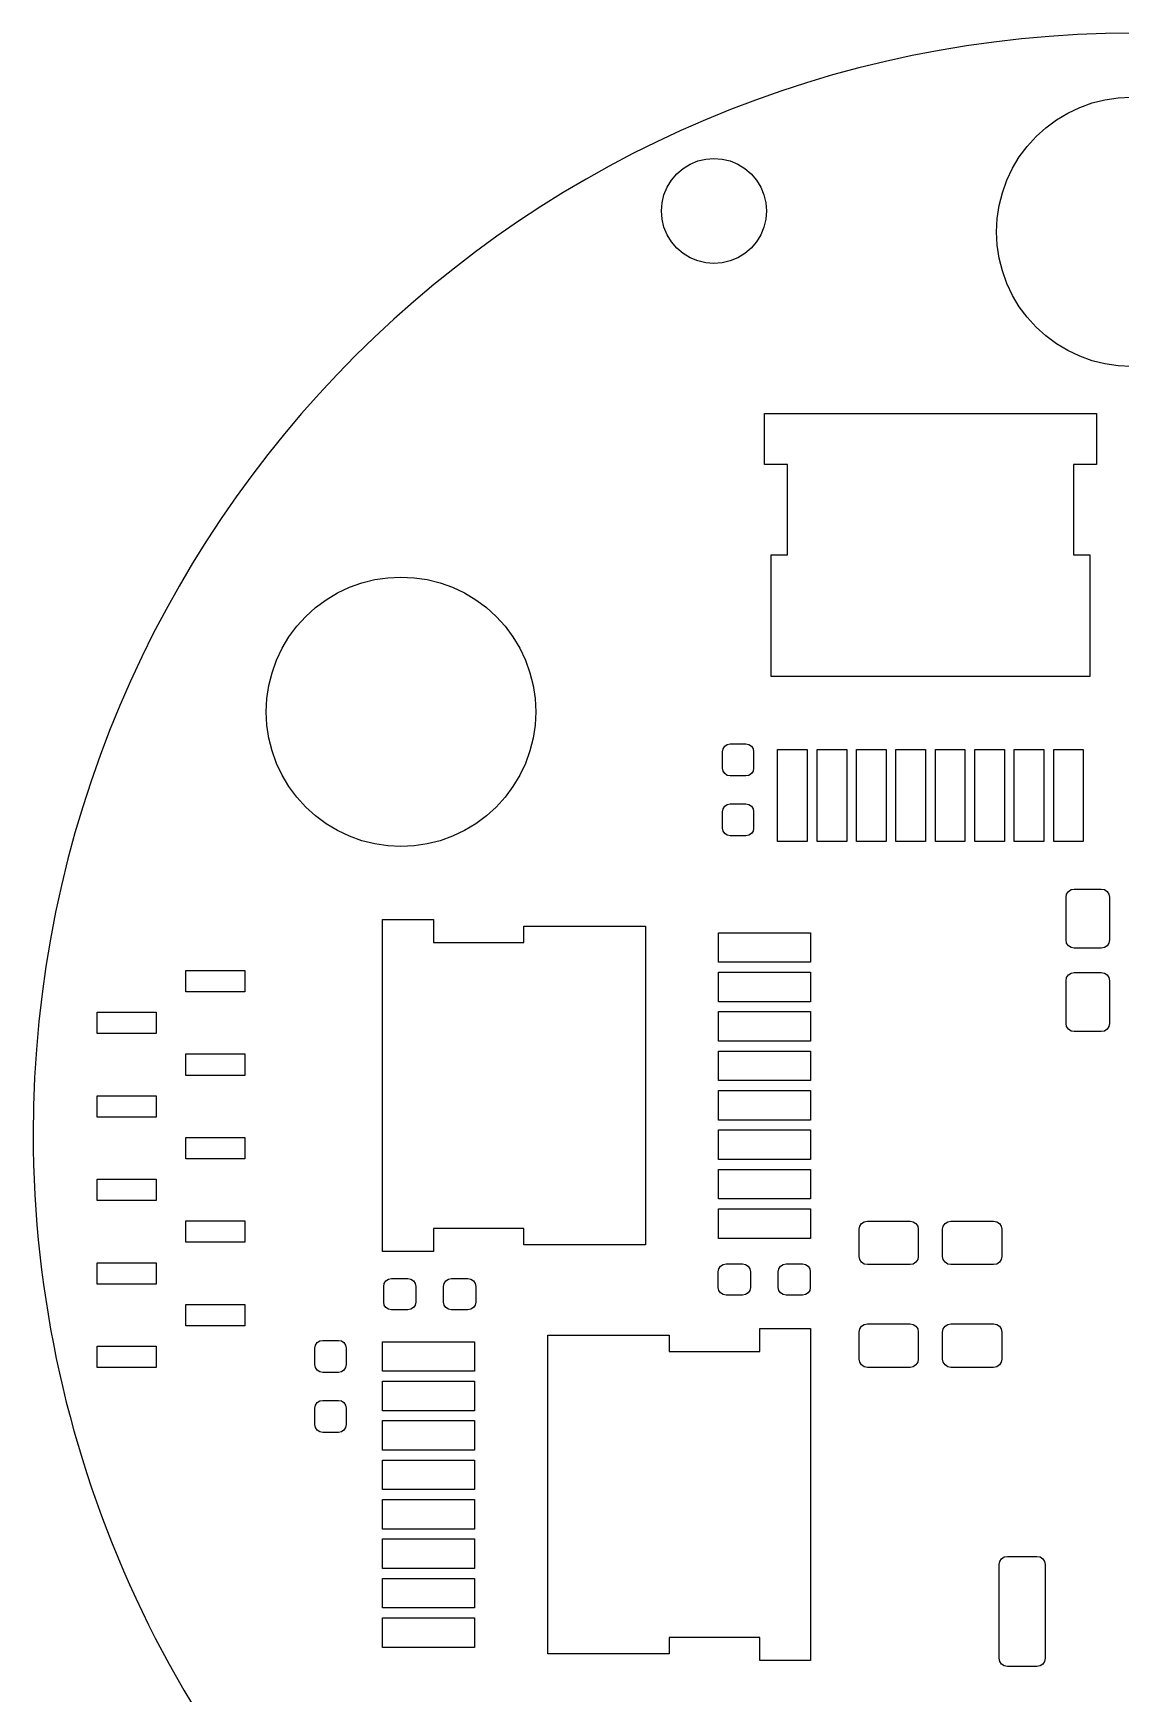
# Model space of a CAD drawing. Extents: x 116 to 183, y -128 to -37.6.
# Drawn here: x 116 to 149, y -88.1 to -37.6 of the extents above; entities that cross this region are included whole.
import ezdxf

# ---------------------------------------------------------------- set-up
doc = ezdxf.new("R2010")
doc.units = 0
doc.layers.add('BLACK', color=7, linetype='CONTINUOUS')

msp = doc.modelspace()

# ---------------------------------------------------------------- linework, layer by layer
at = {"layer": 'BLACK', "linetype": 'CONTINUOUS'}
for p, q in [((147.434513, -40.002373), (147.798238, -39.830344)), ((147.798238, -39.830344), (148.177073, -39.694795)), ((148.177073, -39.694795), (148.56737, -39.59703)), ((148.56737, -39.59703), (148.96537, -39.537993)), ((148.96537, -39.537993), (149.36724, -39.51825)), ((146.766228, -40.448907), (147.089402, -40.209225)), ((147.089402, -40.209225), (147.434513, -40.002373)), ((146.197897, -41.017238), (146.468102, -40.719112)), ((146.468102, -40.719112), (146.766228, -40.448907)), ((136.172813, -41.46156), (136.416945, -41.402949)), ((136.416945, -41.402949), (136.66724, -41.38325)), ((136.66724, -41.38325), (136.917535, -41.402949)), ((136.917535, -41.402949), (137.161667, -41.46156)), ((145.751363, -41.685523), (145.958215, -41.340412)), ((145.958215, -41.340412), (146.197897, -41.017238)), ((135.372813, -42.042794), (135.535869, -41.851879)), ((135.535869, -41.851879), (135.726784, -41.688823)), ((135.726784, -41.688823), (135.940855, -41.55764)), ((135.940855, -41.55764), (136.172813, -41.46156)), ((137.161667, -41.46156), (137.393625, -41.55764)), ((137.393625, -41.55764), (137.607696, -41.688823)), ((137.607696, -41.688823), (137.798611, -41.851879)), ((137.798611, -41.851879), (137.961667, -42.042794)), ((145.579334, -42.049248), (145.751363, -41.685523)), ((135.14555, -42.488823), (135.24163, -42.256865)), ((135.24163, -42.256865), (135.372813, -42.042794)), ((137.961667, -42.042794), (138.09285, -42.256865)), ((138.09285, -42.256865), (138.18893, -42.488823)), ((145.34602, -42.81838), (145.443785, -42.428083)), ((145.443785, -42.428083), (145.579334, -42.049248)), ((135.06724, -42.98325), (135.086939, -42.732955)), ((135.086939, -42.732955), (135.14555, -42.488823)), ((138.18893, -42.488823), (138.247541, -42.732955)), ((138.247541, -42.732955), (138.26724, -42.98325)), ((145.286983, -43.21638), (145.34602, -42.81838)), ((135.086939, -43.233545), (135.06724, -42.98325)), ((135.14555, -43.477677), (135.086939, -43.233545)), ((138.247541, -43.233545), (138.18893, -43.477677)), ((138.26724, -42.98325), (138.247541, -43.233545)), ((145.26724, -43.61825), (145.286983, -43.21638)), ((135.24163, -43.709635), (135.14555, -43.477677)), ((135.372813, -43.923706), (135.24163, -43.709635)), ((135.535869, -44.114621), (135.372813, -43.923706)), ((137.961667, -43.923706), (137.798611, -44.114621)), ((138.09285, -43.709635), (137.961667, -43.923706)), ((138.18893, -43.477677), (138.09285, -43.709635)), ((145.286983, -44.02012), (145.26724, -43.61825)), ((135.726784, -44.277677), (135.535869, -44.114621)), ((135.940855, -44.40886), (135.726784, -44.277677)), ((136.172813, -44.50494), (135.940855, -44.40886)), ((137.393625, -44.40886), (137.161667, -44.50494)), ((137.607696, -44.277677), (137.393625, -44.40886)), ((137.798611, -44.114621), (137.607696, -44.277677)), ((145.34602, -44.41812), (145.286983, -44.02012)), ((145.443785, -44.808417), (145.34602, -44.41812)), ((136.416945, -44.563551), (136.172813, -44.50494)), ((136.66724, -44.58325), (136.416945, -44.563551)), ((136.917535, -44.563551), (136.66724, -44.58325)), ((137.161667, -44.50494), (136.917535, -44.563551)), ((145.579334, -45.187252), (145.443785, -44.808417)), ((145.751363, -45.550977), (145.579334, -45.187252)), ((145.958215, -45.896088), (145.751363, -45.550977)), ((146.197897, -46.219262), (145.958215, -45.896088)), ((146.468102, -46.517388), (146.197897, -46.219262)), ((146.766228, -46.787593), (146.468102, -46.517388)), ((147.089402, -47.027275), (146.766228, -46.787593)), ((147.434513, -47.234127), (147.089402, -47.027275)), ((147.798238, -47.406156), (147.434513, -47.234127)), ((148.177073, -47.541705), (147.798238, -47.406156)), ((148.56737, -47.63947), (148.177073, -47.541705)), ((148.96537, -47.698507), (148.56737, -47.63947)), ((149.36724, -47.71825), (148.96537, -47.698507)), ((138.206, -50.695), (138.206, -49.145)), ((138.206, -49.145), (148.306, -49.145)), ((148.306, -49.145), (148.306, -50.695)), ((138.906, -50.695), (138.206, -50.695)), ((138.906, -53.445), (138.906, -50.695)), ((148.306, -50.695), (147.606, -50.695)), ((147.606, -50.695), (147.606, -53.445)), ((138.406, -57.145), (138.406, -53.445)), ((138.406, -53.445), (138.906, -53.445)), ((147.606, -53.445), (148.106, -53.445)), ((148.106, -53.445), (148.106, -57.145)), ((125.209513, -54.607373), (125.573238, -54.435344)), ((125.573238, -54.435344), (125.952073, -54.299795)), ((125.952073, -54.299795), (126.34237, -54.20203)), ((126.34237, -54.20203), (126.74037, -54.142993)), ((126.74037, -54.142993), (127.14224, -54.12325)), ((127.14224, -54.12325), (127.54411, -54.142993)), ((127.54411, -54.142993), (127.94211, -54.20203)), ((127.94211, -54.20203), (128.332407, -54.299795)), ((128.332407, -54.299795), (128.711242, -54.435344)), ((128.711242, -54.435344), (129.074967, -54.607373)), ((124.243102, -55.324112), (124.541228, -55.053907)), ((124.541228, -55.053907), (124.864402, -54.814225)), ((124.864402, -54.814225), (125.209513, -54.607373)), ((129.074967, -54.607373), (129.420078, -54.814225)), ((129.420078, -54.814225), (129.743252, -55.053907)), ((129.743252, -55.053907), (130.041378, -55.324112)), ((123.972897, -55.622238), (124.243102, -55.324112)), ((130.041378, -55.324112), (130.311583, -55.622238)), ((123.526363, -56.290523), (123.733215, -55.945412)), ((123.733215, -55.945412), (123.972897, -55.622238)), ((130.311583, -55.622238), (130.551265, -55.945412)), ((130.551265, -55.945412), (130.758117, -56.290523)), ((123.354334, -56.654248), (123.526363, -56.290523)), ((130.758117, -56.290523), (130.930146, -56.654248)), ((123.12102, -57.42338), (123.218785, -57.033083)), ((123.218785, -57.033083), (123.354334, -56.654248)), ((130.930146, -56.654248), (131.065695, -57.033083)), ((131.065695, -57.033083), (131.16346, -57.42338)), ((123.061983, -57.82138), (123.12102, -57.42338)), ((131.16346, -57.42338), (131.222497, -57.82138)), ((148.106, -57.145), (138.406, -57.145)), ((123.04224, -58.22325), (123.061983, -57.82138)), ((131.222497, -57.82138), (131.24224, -58.22325)), ((123.061983, -58.62512), (123.04224, -58.22325)), ((131.24224, -58.22325), (131.222497, -58.62512)), ((123.12102, -59.02312), (123.061983, -58.62512)), ((123.218785, -59.413417), (123.12102, -59.02312)), ((131.16346, -59.02312), (131.065695, -59.413417)), ((131.222497, -58.62512), (131.16346, -59.02312)), ((123.354334, -59.792252), (123.218785, -59.413417)), ((131.065695, -59.413417), (130.930146, -59.792252)), ((136.925, -59.4375), (136.943079, -59.346613)), ((136.925, -59.9375), (136.925, -59.4375)), ((136.943079, -59.346613), (136.994562, -59.269562)), ((136.994562, -59.269562), (137.071613, -59.218079)), ((137.071613, -59.218079), (137.1625, -59.2)), ((137.1625, -59.2), (137.6375, -59.2)), ((137.6375, -59.2), (137.728387, -59.218079)), ((137.728387, -59.218079), (137.805438, -59.269562)), ((137.805438, -59.269562), (137.856921, -59.346613)), ((137.856921, -59.346613), (137.875, -59.4375)), ((137.875, -59.4375), (137.875, -59.9375)), ((138.606, -62.17), (138.606, -59.37)), ((138.606, -59.37), (139.506, -59.37)), ((139.506, -59.37), (139.506, -62.17)), ((139.806, -62.17), (139.806, -59.37)), ((139.806, -59.37), (140.706, -59.37)), ((140.706, -59.37), (140.706, -62.17)), ((141.006, -62.17), (141.006, -59.37)), ((141.006, -59.37), (141.906, -59.37)), ((141.906, -59.37), (141.906, -62.17)), ((142.206, -62.17), (142.206, -59.37)), ((142.206, -59.37), (143.106, -59.37)), ((143.106, -59.37), (143.106, -62.17)), ((143.406, -62.17), (143.406, -59.37)), ((143.406, -59.37), (144.306, -59.37)), ((144.306, -59.37), (144.306, -62.17)), ((144.606, -62.17), (144.606, -59.37)), ((144.606, -59.37), (145.506, -59.37)), ((145.506, -59.37), (145.506, -62.17)), ((145.806, -62.17), (145.806, -59.37)), ((145.806, -59.37), (146.706, -59.37)), ((146.706, -59.37), (146.706, -62.17)), ((147.006, -62.17), (147.006, -59.37)), ((147.006, -59.37), (147.906, -59.37)), ((147.906, -59.37), (147.906, -62.17)), ((123.526363, -60.155977), (123.354334, -59.792252)), ((130.930146, -59.792252), (130.758117, -60.155977)), ((136.943079, -60.028387), (136.925, -59.9375)), ((136.994562, -60.105438), (136.943079, -60.028387)), ((137.071613, -60.156921), (136.994562, -60.105438)), ((137.805438, -60.105438), (137.728387, -60.156921)), ((137.856921, -60.028387), (137.805438, -60.105438)), ((137.875, -59.9375), (137.856921, -60.028387)), ((123.733215, -60.501088), (123.526363, -60.155977)), ((123.972897, -60.824262), (123.733215, -60.501088)), ((130.551265, -60.501088), (130.311583, -60.824262)), ((130.758117, -60.155977), (130.551265, -60.501088)), ((137.1625, -60.175), (137.071613, -60.156921)), ((137.6375, -60.175), (137.1625, -60.175)), ((137.728387, -60.156921), (137.6375, -60.175)), ((124.243102, -61.122388), (123.972897, -60.824262)), ((124.541228, -61.392593), (124.243102, -61.122388)), ((130.041378, -61.122388), (129.743252, -61.392593)), ((130.311583, -60.824262), (130.041378, -61.122388)), ((136.943079, -61.171613), (136.994562, -61.094562)), ((136.994562, -61.094562), (137.071613, -61.043079)), ((137.071613, -61.043079), (137.1625, -61.025)), ((137.1625, -61.025), (137.6375, -61.025)), ((137.6375, -61.025), (137.728387, -61.043079)), ((137.728387, -61.043079), (137.805438, -61.094562)), ((137.805438, -61.094562), (137.856921, -61.171613)), ((124.864402, -61.632275), (124.541228, -61.392593)), ((125.209513, -61.839127), (124.864402, -61.632275)), ((129.420078, -61.632275), (129.074967, -61.839127)), ((129.743252, -61.392593), (129.420078, -61.632275)), ((136.925, -61.2625), (136.943079, -61.171613)), ((136.925, -61.7625), (136.925, -61.2625)), ((137.856921, -61.171613), (137.875, -61.2625)), ((137.875, -61.2625), (137.875, -61.7625)), ((125.573238, -62.011156), (125.209513, -61.839127)), ((125.952073, -62.146705), (125.573238, -62.011156)), ((126.34237, -62.24447), (125.952073, -62.146705)), ((128.332407, -62.146705), (127.94211, -62.24447)), ((128.711242, -62.011156), (128.332407, -62.146705)), ((129.074967, -61.839127), (128.711242, -62.011156)), ((136.943079, -61.853387), (136.925, -61.7625)), ((136.994562, -61.930438), (136.943079, -61.853387)), ((137.071613, -61.981921), (136.994562, -61.930438)), ((137.1625, -62), (137.071613, -61.981921)), ((137.6375, -62), (137.1625, -62)), ((137.728387, -61.981921), (137.6375, -62)), ((137.805438, -61.930438), (137.728387, -61.981921)), ((137.856921, -61.853387), (137.805438, -61.930438)), ((137.875, -61.7625), (137.856921, -61.853387)), ((126.74037, -62.303507), (126.34237, -62.24447)), ((127.14224, -62.32325), (126.74037, -62.303507)), ((127.54411, -62.303507), (127.14224, -62.32325)), ((127.94211, -62.24447), (127.54411, -62.303507)), ((139.506, -62.17), (138.606, -62.17)), ((140.706, -62.17), (139.806, -62.17)), ((141.906, -62.17), (141.006, -62.17)), ((143.106, -62.17), (142.206, -62.17)), ((144.306, -62.17), (143.406, -62.17)), ((145.506, -62.17), (144.606, -62.17)), ((146.706, -62.17), (145.806, -62.17)), ((147.906, -62.17), (147.006, -62.17)), ((147.454223, -63.689223), (147.535329, -63.63503)), ((147.535329, -63.63503), (147.631, -63.616)), ((147.631, -63.616), (148.456, -63.616)), ((148.456, -63.616), (148.551671, -63.63503)), ((148.551671, -63.63503), (148.632777, -63.689223)), ((147.381, -63.866), (147.40003, -63.770329)), ((147.381, -65.166), (147.381, -63.866)), ((147.40003, -63.770329), (147.454223, -63.689223)), ((148.632777, -63.689223), (148.68697, -63.770329)), ((148.68697, -63.770329), (148.706, -63.866)), ((148.706, -63.866), (148.706, -65.166)), ((126.5835, -74.646), (126.5835, -64.546)), ((126.5835, -64.546), (128.1335, -64.546)), ((128.1335, -64.546), (128.1335, -65.246)), ((130.8835, -65.246), (130.8835, -64.746)), ((130.8835, -64.746), (134.5835, -64.746)), ((134.5835, -64.746), (134.5835, -74.446)), ((136.8085, -65.846), (136.8085, -64.946)), ((136.8085, -64.946), (139.6085, -64.946)), ((139.6085, -64.946), (139.6085, -65.846)), ((147.40003, -65.261671), (147.381, -65.166)), ((148.706, -65.166), (148.68697, -65.261671)), ((128.1335, -65.246), (130.8835, -65.246)), ((147.454223, -65.342777), (147.40003, -65.261671)), ((147.535329, -65.39697), (147.454223, -65.342777)), ((147.631, -65.416), (147.535329, -65.39697)), ((148.456, -65.416), (147.631, -65.416)), ((148.551671, -65.39697), (148.456, -65.416)), ((148.632777, -65.342777), (148.551671, -65.39697)), ((148.68697, -65.261671), (148.632777, -65.342777)), ((120.592, -66.746), (120.592, -66.096)), ((120.592, -66.096), (122.392, -66.096)), ((122.392, -66.096), (122.392, -66.746)), ((139.6085, -65.846), (136.8085, -65.846)), ((136.8085, -67.046), (136.8085, -66.146)), ((136.8085, -66.146), (139.6085, -66.146)), ((139.6085, -66.146), (139.6085, -67.046)), ((147.454223, -66.229223), (147.535329, -66.17503)), ((147.535329, -66.17503), (147.631, -66.156)), ((147.631, -66.156), (148.456, -66.156)), ((148.456, -66.156), (148.551671, -66.17503)), ((148.551671, -66.17503), (148.632777, -66.229223)), ((147.381, -66.406), (147.40003, -66.310329)), ((147.381, -67.706), (147.381, -66.406)), ((147.40003, -66.310329), (147.454223, -66.229223)), ((148.632777, -66.229223), (148.68697, -66.310329)), ((148.68697, -66.310329), (148.706, -66.406)), ((148.706, -66.406), (148.706, -67.706)), ((122.392, -66.746), (120.592, -66.746)), ((139.6085, -67.046), (136.8085, -67.046)), ((117.892, -68.016), (117.892, -67.366)), ((117.892, -67.366), (119.692, -67.366)), ((119.692, -67.366), (119.692, -68.016)), ((136.8085, -68.246), (136.8085, -67.346)), ((136.8085, -67.346), (139.6085, -67.346)), ((139.6085, -67.346), (139.6085, -68.246)), ((147.40003, -67.801671), (147.381, -67.706)), ((148.706, -67.706), (148.68697, -67.801671)), ((119.692, -68.016), (117.892, -68.016)), ((147.454223, -67.882777), (147.40003, -67.801671)), ((147.535329, -67.93697), (147.454223, -67.882777)), ((147.631, -67.956), (147.535329, -67.93697)), ((148.456, -67.956), (147.631, -67.956)), ((148.551671, -67.93697), (148.456, -67.956)), ((148.632777, -67.882777), (148.551671, -67.93697)), ((148.68697, -67.801671), (148.632777, -67.882777)), ((120.592, -69.286), (120.592, -68.636)), ((120.592, -68.636), (122.392, -68.636)), ((122.392, -68.636), (122.392, -69.286)), ((139.6085, -68.246), (136.8085, -68.246)), ((136.8085, -69.446), (136.8085, -68.546)), ((136.8085, -68.546), (139.6085, -68.546)), ((139.6085, -68.546), (139.6085, -69.446)), ((122.392, -69.286), (120.592, -69.286)), ((139.6085, -69.446), (136.8085, -69.446)), ((117.892, -70.556), (117.892, -69.906)), ((117.892, -69.906), (119.692, -69.906)), ((119.692, -69.906), (119.692, -70.556)), ((136.8085, -70.646), (136.8085, -69.746)), ((136.8085, -69.746), (139.6085, -69.746)), ((139.6085, -69.746), (139.6085, -70.646)), ((119.692, -70.556), (117.892, -70.556)), ((139.6085, -70.646), (136.8085, -70.646)), ((120.592, -71.826), (120.592, -71.176)), ((120.592, -71.176), (122.392, -71.176)), ((122.392, -71.176), (122.392, -71.826)), ((136.8085, -71.846), (136.8085, -70.946)), ((136.8085, -70.946), (139.6085, -70.946)), ((139.6085, -70.946), (139.6085, -71.846)), ((122.392, -71.826), (120.592, -71.826)), ((139.6085, -71.846), (136.8085, -71.846)), ((136.8085, -73.046), (136.8085, -72.146)), ((136.8085, -72.146), (139.6085, -72.146)), ((139.6085, -72.146), (139.6085, -73.046)), ((117.892, -73.096), (117.892, -72.446)), ((117.892, -72.446), (119.692, -72.446)), ((119.692, -72.446), (119.692, -73.096)), ((119.692, -73.096), (117.892, -73.096)), ((139.6085, -73.046), (136.8085, -73.046)), ((120.592, -74.366), (120.592, -73.716)), ((120.592, -73.716), (122.392, -73.716)), ((122.392, -73.716), (122.392, -74.366)), ((136.8085, -74.246), (136.8085, -73.346)), ((136.8085, -73.346), (139.6085, -73.346)), ((139.6085, -73.346), (139.6085, -74.246)), ((141.159223, -73.794223), (141.240329, -73.74003)), ((141.240329, -73.74003), (141.336, -73.721)), ((141.336, -73.721), (142.636, -73.721)), ((142.636, -73.721), (142.731671, -73.74003)), ((142.731671, -73.74003), (142.812777, -73.794223)), ((143.699223, -73.794223), (143.780329, -73.74003)), ((143.780329, -73.74003), (143.876, -73.721)), ((143.876, -73.721), (145.176, -73.721)), ((145.176, -73.721), (145.271671, -73.74003)), ((145.271671, -73.74003), (145.352777, -73.794223)), ((130.8835, -73.946), (128.1335, -73.946)), ((128.1335, -73.946), (128.1335, -74.646)), ((130.8835, -74.446), (130.8835, -73.946)), ((139.6085, -74.246), (136.8085, -74.246)), ((141.086, -73.971), (141.10503, -73.875329)), ((141.086, -74.796), (141.086, -73.971)), ((141.10503, -73.875329), (141.159223, -73.794223)), ((142.812777, -73.794223), (142.86697, -73.875329)), ((142.86697, -73.875329), (142.886, -73.971)), ((142.886, -73.971), (142.886, -74.796)), ((143.626, -73.971), (143.64503, -73.875329)), ((143.626, -74.796), (143.626, -73.971)), ((143.64503, -73.875329), (143.699223, -73.794223)), ((145.352777, -73.794223), (145.40697, -73.875329)), ((145.40697, -73.875329), (145.426, -73.971)), ((145.426, -73.971), (145.426, -74.796)), ((122.392, -74.366), (120.592, -74.366)), ((128.1335, -74.646), (126.5835, -74.646)), ((134.5835, -74.446), (130.8835, -74.446)), ((117.892, -75.636), (117.892, -74.986)), ((117.892, -74.986), (119.692, -74.986)), ((119.692, -74.986), (119.692, -75.636)), ((136.8, -75.2625), (136.818079, -75.171613)), ((136.8, -75.7375), (136.8, -75.2625)), ((136.818079, -75.171613), (136.869562, -75.094562)), ((136.869562, -75.094562), (136.946613, -75.043079)), ((136.946613, -75.043079), (137.0375, -75.025)), ((137.0375, -75.025), (137.5375, -75.025)), ((137.5375, -75.025), (137.628387, -75.043079)), ((137.628387, -75.043079), (137.705438, -75.094562)), ((137.705438, -75.094562), (137.756921, -75.171613)), ((137.756921, -75.171613), (137.775, -75.2625)), ((137.775, -75.2625), (137.775, -75.7375)), ((138.625, -75.2625), (138.643079, -75.171613)), ((138.625, -75.7375), (138.625, -75.2625)), ((138.643079, -75.171613), (138.694562, -75.094562)), ((138.694562, -75.094562), (138.771613, -75.043079)), ((138.771613, -75.043079), (138.8625, -75.025)), ((138.8625, -75.025), (139.3625, -75.025)), ((139.3625, -75.025), (139.453387, -75.043079)), ((139.453387, -75.043079), (139.530438, -75.094562)), ((139.530438, -75.094562), (139.581921, -75.171613)), ((139.581921, -75.171613), (139.6, -75.2625)), ((139.6, -75.2625), (139.6, -75.7375)), ((141.10503, -74.891671), (141.086, -74.796)), ((141.159223, -74.972777), (141.10503, -74.891671)), ((141.240329, -75.02697), (141.159223, -74.972777)), ((141.336, -75.046), (141.240329, -75.02697)), ((142.636, -75.046), (141.336, -75.046)), ((142.731671, -75.02697), (142.636, -75.046)), ((142.812777, -74.972777), (142.731671, -75.02697)), ((142.86697, -74.891671), (142.812777, -74.972777)), ((142.886, -74.796), (142.86697, -74.891671)), ((143.64503, -74.891671), (143.626, -74.796)), ((143.699223, -74.972777), (143.64503, -74.891671)), ((143.780329, -75.02697), (143.699223, -74.972777)), ((143.876, -75.046), (143.780329, -75.02697)), ((145.176, -75.046), (143.876, -75.046)), ((145.271671, -75.02697), (145.176, -75.046)), ((145.352777, -74.972777), (145.271671, -75.02697)), ((145.40697, -74.891671), (145.352777, -74.972777)), ((145.426, -74.796), (145.40697, -74.891671)), ((119.692, -75.636), (117.892, -75.636)), ((126.616, -75.7085), (126.634079, -75.617613)), ((126.616, -76.1835), (126.616, -75.7085)), ((126.634079, -75.617613), (126.685562, -75.540562)), ((126.685562, -75.540562), (126.762613, -75.489079)), ((126.762613, -75.489079), (126.8535, -75.471)), ((126.8535, -75.471), (127.3535, -75.471)), ((127.3535, -75.471), (127.444387, -75.489079)), ((127.444387, -75.489079), (127.521438, -75.540562)), ((127.521438, -75.540562), (127.572921, -75.617613)), ((127.572921, -75.617613), (127.591, -75.7085)), ((127.591, -75.7085), (127.591, -76.1835)), ((128.441, -75.7085), (128.459079, -75.617613)), ((128.441, -76.1835), (128.441, -75.7085)), ((128.459079, -75.617613), (128.510562, -75.540562)), ((128.510562, -75.540562), (128.587613, -75.489079)), ((128.587613, -75.489079), (128.6785, -75.471)), ((128.6785, -75.471), (129.1785, -75.471)), ((129.1785, -75.471), (129.269387, -75.489079)), ((129.269387, -75.489079), (129.346438, -75.540562)), ((129.346438, -75.540562), (129.397921, -75.617613)), ((129.397921, -75.617613), (129.416, -75.7085)), ((129.416, -75.7085), (129.416, -76.1835)), ((136.818079, -75.828387), (136.8, -75.7375)), ((137.775, -75.7375), (137.756921, -75.828387)), ((138.643079, -75.828387), (138.625, -75.7375)), ((139.6, -75.7375), (139.581921, -75.828387)), ((120.592, -76.906), (120.592, -76.256)), ((120.592, -76.256), (122.392, -76.256)), ((122.392, -76.256), (122.392, -76.906)), ((126.634079, -76.274387), (126.616, -76.1835)), ((126.685562, -76.351438), (126.634079, -76.274387)), ((127.572921, -76.274387), (127.521438, -76.351438)), ((127.591, -76.1835), (127.572921, -76.274387)), ((128.459079, -76.274387), (128.441, -76.1835)), ((128.510562, -76.351438), (128.459079, -76.274387)), ((129.397921, -76.274387), (129.346438, -76.351438)), ((129.416, -76.1835), (129.397921, -76.274387)), ((136.869562, -75.905438), (136.818079, -75.828387)), ((136.946613, -75.956921), (136.869562, -75.905438)), ((137.0375, -75.975), (136.946613, -75.956921)), ((137.5375, -75.975), (137.0375, -75.975)), ((137.628387, -75.956921), (137.5375, -75.975)), ((137.705438, -75.905438), (137.628387, -75.956921)), ((137.756921, -75.828387), (137.705438, -75.905438)), ((138.694562, -75.905438), (138.643079, -75.828387)), ((138.771613, -75.956921), (138.694562, -75.905438)), ((138.8625, -75.975), (138.771613, -75.956921)), ((139.3625, -75.975), (138.8625, -75.975)), ((139.453387, -75.956921), (139.3625, -75.975)), ((139.530438, -75.905438), (139.453387, -75.956921)), ((139.581921, -75.828387), (139.530438, -75.905438)), ((126.762613, -76.402921), (126.685562, -76.351438)), ((126.8535, -76.421), (126.762613, -76.402921)), ((127.3535, -76.421), (126.8535, -76.421)), ((127.444387, -76.402921), (127.3535, -76.421)), ((127.521438, -76.351438), (127.444387, -76.402921)), ((128.587613, -76.402921), (128.510562, -76.351438)), ((128.6785, -76.421), (128.587613, -76.402921)), ((129.1785, -76.421), (128.6785, -76.421)), ((129.269387, -76.402921), (129.1785, -76.421)), ((129.346438, -76.351438), (129.269387, -76.402921)), ((122.392, -76.906), (120.592, -76.906)), ((131.6085, -86.892), (131.6085, -77.192)), ((131.6085, -77.192), (135.3085, -77.192)), ((135.3085, -77.192), (135.3085, -77.692)), ((138.0585, -77.692), (138.0585, -76.992)), ((138.0585, -76.992), (139.6085, -76.992)), ((139.6085, -76.992), (139.6085, -87.092)), ((141.086, -77.096), (141.10503, -77.000329)), ((141.086, -77.921), (141.086, -77.096)), ((141.10503, -77.000329), (141.159223, -76.919223)), ((141.159223, -76.919223), (141.240329, -76.86503)), ((141.240329, -76.86503), (141.336, -76.846)), ((141.336, -76.846), (142.636, -76.846)), ((142.636, -76.846), (142.731671, -76.86503)), ((142.731671, -76.86503), (142.812777, -76.919223)), ((142.812777, -76.919223), (142.86697, -77.000329)), ((142.86697, -77.000329), (142.886, -77.096)), ((142.886, -77.096), (142.886, -77.921)), ((143.626, -77.096), (143.64503, -77.000329)), ((143.626, -77.921), (143.626, -77.096)), ((143.64503, -77.000329), (143.699223, -76.919223)), ((143.699223, -76.919223), (143.780329, -76.86503)), ((143.780329, -76.86503), (143.876, -76.846)), ((143.876, -76.846), (145.176, -76.846)), ((145.176, -76.846), (145.271671, -76.86503)), ((145.271671, -76.86503), (145.352777, -76.919223)), ((145.352777, -76.919223), (145.40697, -77.000329)), ((145.40697, -77.000329), (145.426, -77.096)), ((145.426, -77.096), (145.426, -77.921)), ((117.892, -78.176), (117.892, -77.526)), ((117.892, -77.526), (119.692, -77.526)), ((119.692, -77.526), (119.692, -78.176)), ((124.525, -77.5875), (124.543079, -77.496613)), ((124.525, -78.0875), (124.525, -77.5875)), ((124.543079, -77.496613), (124.594562, -77.419562)), ((124.594562, -77.419562), (124.671613, -77.368079)), ((124.671613, -77.368079), (124.7625, -77.35)), ((124.7625, -77.35), (125.2375, -77.35)), ((125.2375, -77.35), (125.328387, -77.368079)), ((125.328387, -77.368079), (125.405438, -77.419562)), ((125.405438, -77.419562), (125.456921, -77.496613)), ((125.456921, -77.496613), (125.475, -77.5875)), ((125.475, -77.5875), (125.475, -78.0875)), ((126.5835, -78.292), (126.5835, -77.392)), ((126.5835, -77.392), (129.3835, -77.392)), ((129.3835, -77.392), (129.3835, -78.292)), ((135.3085, -77.692), (138.0585, -77.692)), ((119.692, -78.176), (117.892, -78.176)), ((124.543079, -78.178387), (124.525, -78.0875)), ((124.594562, -78.255438), (124.543079, -78.178387)), ((124.671613, -78.306921), (124.594562, -78.255438)), ((124.7625, -78.325), (124.671613, -78.306921)), ((125.328387, -78.306921), (125.2375, -78.325)), ((125.405438, -78.255438), (125.328387, -78.306921)), ((125.456921, -78.178387), (125.405438, -78.255438)), ((125.475, -78.0875), (125.456921, -78.178387)), ((129.3835, -78.292), (126.5835, -78.292)), ((141.10503, -78.016671), (141.086, -77.921)), ((141.159223, -78.097777), (141.10503, -78.016671)), ((141.240329, -78.15197), (141.159223, -78.097777)), ((141.336, -78.171), (141.240329, -78.15197)), ((142.636, -78.171), (141.336, -78.171)), ((142.731671, -78.15197), (142.636, -78.171)), ((142.812777, -78.097777), (142.731671, -78.15197)), ((142.86697, -78.016671), (142.812777, -78.097777)), ((142.886, -77.921), (142.86697, -78.016671)), ((143.64503, -78.016671), (143.626, -77.921)), ((143.699223, -78.097777), (143.64503, -78.016671)), ((143.780329, -78.15197), (143.699223, -78.097777)), ((143.876, -78.171), (143.780329, -78.15197)), ((145.176, -78.171), (143.876, -78.171)), ((145.271671, -78.15197), (145.176, -78.171)), ((145.352777, -78.097777), (145.271671, -78.15197)), ((145.40697, -78.016671), (145.352777, -78.097777)), ((145.426, -77.921), (145.40697, -78.016671)), ((125.2375, -78.325), (124.7625, -78.325)), ((126.5835, -79.492), (126.5835, -78.592)), ((126.5835, -78.592), (129.3835, -78.592)), ((129.3835, -78.592), (129.3835, -79.492)), ((124.525, -79.4125), (124.543079, -79.321613)), ((124.543079, -79.321613), (124.594562, -79.244562)), ((124.594562, -79.244562), (124.671613, -79.193079)), ((124.671613, -79.193079), (124.7625, -79.175)), ((124.7625, -79.175), (125.2375, -79.175)), ((125.2375, -79.175), (125.328387, -79.193079)), ((125.328387, -79.193079), (125.405438, -79.244562)), ((125.405438, -79.244562), (125.456921, -79.321613)), ((125.456921, -79.321613), (125.475, -79.4125)), ((124.525, -79.9125), (124.525, -79.4125)), ((125.475, -79.4125), (125.475, -79.9125)), ((129.3835, -79.492), (126.5835, -79.492)), ((126.5835, -80.692), (126.5835, -79.792)), ((126.5835, -79.792), (129.3835, -79.792)), ((129.3835, -79.792), (129.3835, -80.692)), ((124.543079, -80.003387), (124.525, -79.9125)), ((124.594562, -80.080438), (124.543079, -80.003387)), ((124.671613, -80.131921), (124.594562, -80.080438)), ((124.7625, -80.15), (124.671613, -80.131921)), ((125.2375, -80.15), (124.7625, -80.15)), ((125.328387, -80.131921), (125.2375, -80.15)), ((125.405438, -80.080438), (125.328387, -80.131921)), ((125.456921, -80.003387), (125.405438, -80.080438)), ((125.475, -79.9125), (125.456921, -80.003387)), ((129.3835, -80.692), (126.5835, -80.692)), ((126.5835, -81.892), (126.5835, -80.992)), ((126.5835, -80.992), (129.3835, -80.992)), ((129.3835, -80.992), (129.3835, -81.892)), ((129.3835, -81.892), (126.5835, -81.892)), ((126.5835, -83.092), (126.5835, -82.192)), ((126.5835, -82.192), (129.3835, -82.192)), ((129.3835, -82.192), (129.3835, -83.092)), ((129.3835, -83.092), (126.5835, -83.092)), ((126.5835, -84.292), (126.5835, -83.392)), ((126.5835, -83.392), (129.3835, -83.392)), ((129.3835, -83.392), (129.3835, -84.292)), ((129.3835, -84.292), (126.5835, -84.292)), ((145.348, -84.172999), (145.36703, -84.077329)), ((145.348001, -87.023), (145.348, -84.172999)), ((145.36703, -84.077329), (145.421223, -83.996223)), ((145.421223, -83.996223), (145.502329, -83.94203)), ((145.502329, -83.94203), (145.598, -83.923001)), ((145.598, -83.923001), (146.498001, -83.923)), ((146.498001, -83.923), (146.593671, -83.94203)), ((146.593671, -83.94203), (146.674777, -83.996223)), ((146.674777, -83.996223), (146.72897, -84.077329)), ((146.72897, -84.077329), (146.747999, -84.173)), ((146.747999, -84.173), (146.748, -87.023001)), ((126.5835, -85.492), (126.5835, -84.592)), ((126.5835, -84.592), (129.3835, -84.592)), ((129.3835, -84.592), (129.3835, -85.492)), ((129.3835, -85.492), (126.5835, -85.492)), ((126.5835, -86.692), (126.5835, -85.792)), ((126.5835, -85.792), (129.3835, -85.792)), ((129.3835, -85.792), (129.3835, -86.692)), ((138.0585, -86.392), (135.3085, -86.392)), ((135.3085, -86.392), (135.3085, -86.892)), ((138.0585, -87.092), (138.0585, -86.392)), ((129.3835, -86.692), (126.5835, -86.692)), ((135.3085, -86.892), (131.6085, -86.892)), ((139.6085, -87.092), (138.0585, -87.092)), ((145.36703, -87.118671), (145.348001, -87.023)), ((145.421223, -87.199777), (145.36703, -87.118671)), ((145.502329, -87.25397), (145.421223, -87.199777)), ((145.597999, -87.273), (145.502329, -87.25397)), ((146.498, -87.272999), (145.597999, -87.273)), ((146.593671, -87.25397), (146.498, -87.272999)), ((146.674777, -87.199777), (146.593671, -87.25397)), ((146.72897, -87.118671), (146.674777, -87.199777)), ((146.748, -87.023001), (146.72897, -87.118671))]:
    msp.add_line(p, q, dxfattribs=at)
at = {"layer": 'BLACK'}
for centre, radius, start, end in [((149.450502, -71.074296), 33.5, 0, 180), ((149.4505, -71.0743), 33.499996, -180.0000068, -130.1553645)]:
    msp.add_arc(centre, radius, start, end, dxfattribs=at)

doc.saveas('drawing.dxf')
